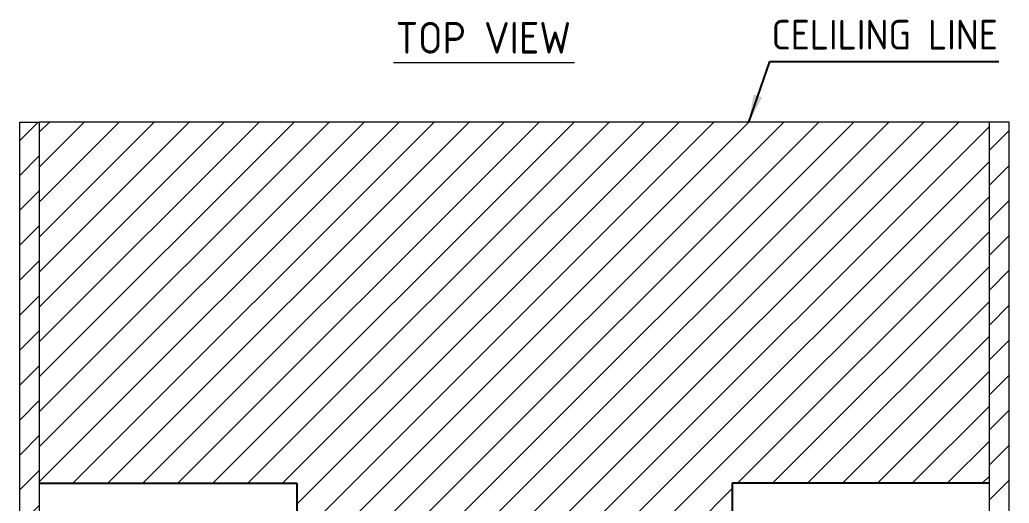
# Model space of a CAD drawing. Header units: millimetres. Extents: x -578208 to -156879, y -40412 to 7119.
# Drawn here: x -164994 to -162494, y -13907 to -12684 of the extents above; entities that cross this region are included whole.
import ezdxf

# ---------------------------------------------------------------- set-up
doc = ezdxf.new("R2010")
doc.units = ezdxf.units.MM
doc.header["$MEASUREMENT"] = 0
doc.linetypes.add('HIDDEN', pattern=[9.525, 6.35, -3.175])
doc.layers.get('0').update_dxf_attribs({"lineweight": 25})
for name, color, linetype, lineweight in [('D', 3, 'Continuous', 13), ('H', 2, 'HIDDEN', 15), ('S', 4, 'Continuous', 15)]:
    doc.layers.add(name, color=color, linetype=linetype, lineweight=lineweight)
doc.styles.get("Standard").update_dxf_attribs({"font": 'KAIU.TTF'})
doc.styles.add('STU25', font='isocp2.shx')
doc.dimstyles.new('STU25$7', dxfattribs={"dimscale": 35, "dimtxt": 2.5, "dimasz": 2, "dimexe": 1.25, "dimexo": 0.625, "dimgap": 1, "dimtad": 0, "dimdec": 4, "dimdsep": 46, "dimtxsty": 'STU25', "dimcen": 2.5, "dimazin": 2, "dimtfac": 1, "dimtdec": 4, "dimtmove": 0, "dimatfit": 3, "dimfxl": 0, "dimtolj": 1, "dimtzin": 0, "dimarcsym": 0})

msp = doc.modelspace()

# ---------------------------------------------------------------- hatches: boundary and pattern name
at = {"layer": 'D'}
h = msp.add_hatch(dxfattribs=at)
h.set_pattern_fill('ANSI31', color=256, scale=500, style=0)
h.set_pattern_definition([(45, (53519.305, 4676.605), (-44.194174, 44.194174), [])])
h.paths.add_polyline_path([(-163343.551, -13942.247), (-163343.551, -14572.247), (-163343.551, -15002.247), (-163343.551, -15622.247), (-163368.551, -15622.247), (-163368.551, -15632.247), (-163383.158, -15632.247), (-163383.158, -15640.247), (-163349.051, -15640.247), (-163349.051, -15643.247), (-163193.551, -15643.247), (-163193.551, -13856.312), (-162543.551, -13856.312), (-162543.551, -12943.247), (-164943.551, -12943.247), (-164943.551, -13856.312), (-164293.551, -13856.312), (-164293.551, -15643.247), (-164143.051, -15643.247), (-164143.051, -15640.247), (-164108.943, -15640.247), (-164108.943, -15632.247), (-164118.551, -15632.247), (-164118.551, -15622.247), (-164143.551, -15622.247), (-164143.551, -15002.247), (-164143.551, -14572.247), (-164143.551, -13942.247)])
at = {"layer": 'H', "ltscale": 5}
h = msp.add_hatch(dxfattribs=at)
h.set_pattern_fill('ANSI31', color=256, scale=500, style=0)
h.set_pattern_definition([(45, (53256.52, 4972.68), (-44.194174, 44.194174), [])])
h.paths.add_polyline_path([(-162493.551, -15693.247), (-162493.551, -12943.247), (-162543.551, -12943.247), (-162543.551, -15643.247), (-164943.551, -15643.247), (-164943.551, -12943.247), (-164993.551, -12943.247), (-164993.551, -15693.247)])
h.paths.add_polyline_path([(-162493.551, -12943.247), (-162543.551, -12943.247)], flags=16)
h.paths.add_polyline_path([(-164993.551, -12943.247), (-164943.551, -12943.247)], flags=16)

# ---------------------------------------------------------------- linework, layer by layer
for p, q in [((-164943.551, -13856.312), (-164293.551, -13856.312)), ((-164293.551, -13856.312), (-164293.551, -15643.247)), ((-163193.551, -13856.312), (-163193.551, -15643.247)), ((-162543.551, -13856.312), (-163193.551, -13856.312))]:
    msp.add_line(p, q)
at = {"layer": 'D'}
msp.add_line((-164049.371, -12792.493), (-163592.331, -12792.493), dxfattribs=at)
at = {"layer": 'S', "linetype": 'Continuous'}
for p, q in [((-164993.551, -15693.247), (-164993.551, -12943.247)), ((-164993.551, -12943.247), (-164943.551, -12943.247)), ((-164943.551, -15643.247), (-164943.551, -12943.247)), ((-162493.551, -12943.247), (-164943.551, -12943.247)), ((-162543.551, -15643.247), (-162543.551, -12943.247)), ((-162493.551, -12943.247), (-162543.551, -12943.247)), ((-162493.551, -15693.247), (-162493.551, -12943.247))]:
    msp.add_line(p, q, dxfattribs=at)
at = {"layer": 'S'}
for p, q in [((-164993.551, -12943.247), (-164943.551, -12943.247)), ((-164993.551, -12943.247), (-164943.551, -12943.247)), ((-162493.551, -12943.247), (-162543.551, -12943.247)), ((-162493.551, -12943.247), (-162543.551, -12943.247)), ((-162543.551, -13643.247), (-162543.551, -13633.247))]:
    msp.add_line(p, q, dxfattribs=at)

# ---------------------------------------------------------------- texts
at = {"layer": 'D', "color": 11, "attachment_point": 1}
for s, insert, char_height in [('{\\Fisocp2.shx|c136;TOP VIEW}', (-164043.757, -12689.978), 80), ('{\\Fisocp.shx;\\C3;CELILING LINE}', (-163094.062, -12684.67), 75)]:
    msp.add_mtext(s, dxfattribs=dict(at, insert=insert, char_height=char_height))

# ---------------------------------------------------------------- leaders
at = {"layer": 'D'}
msp.add_leader([(-163151.105, -12943.247), (-163098.785, -12789.505), (-162520.096, -12789.505)], dimstyle='STU25$7', override={"dimgap": 1, "dimtad": 0}, dxfattribs=at)

doc.saveas('drawing.dxf')
